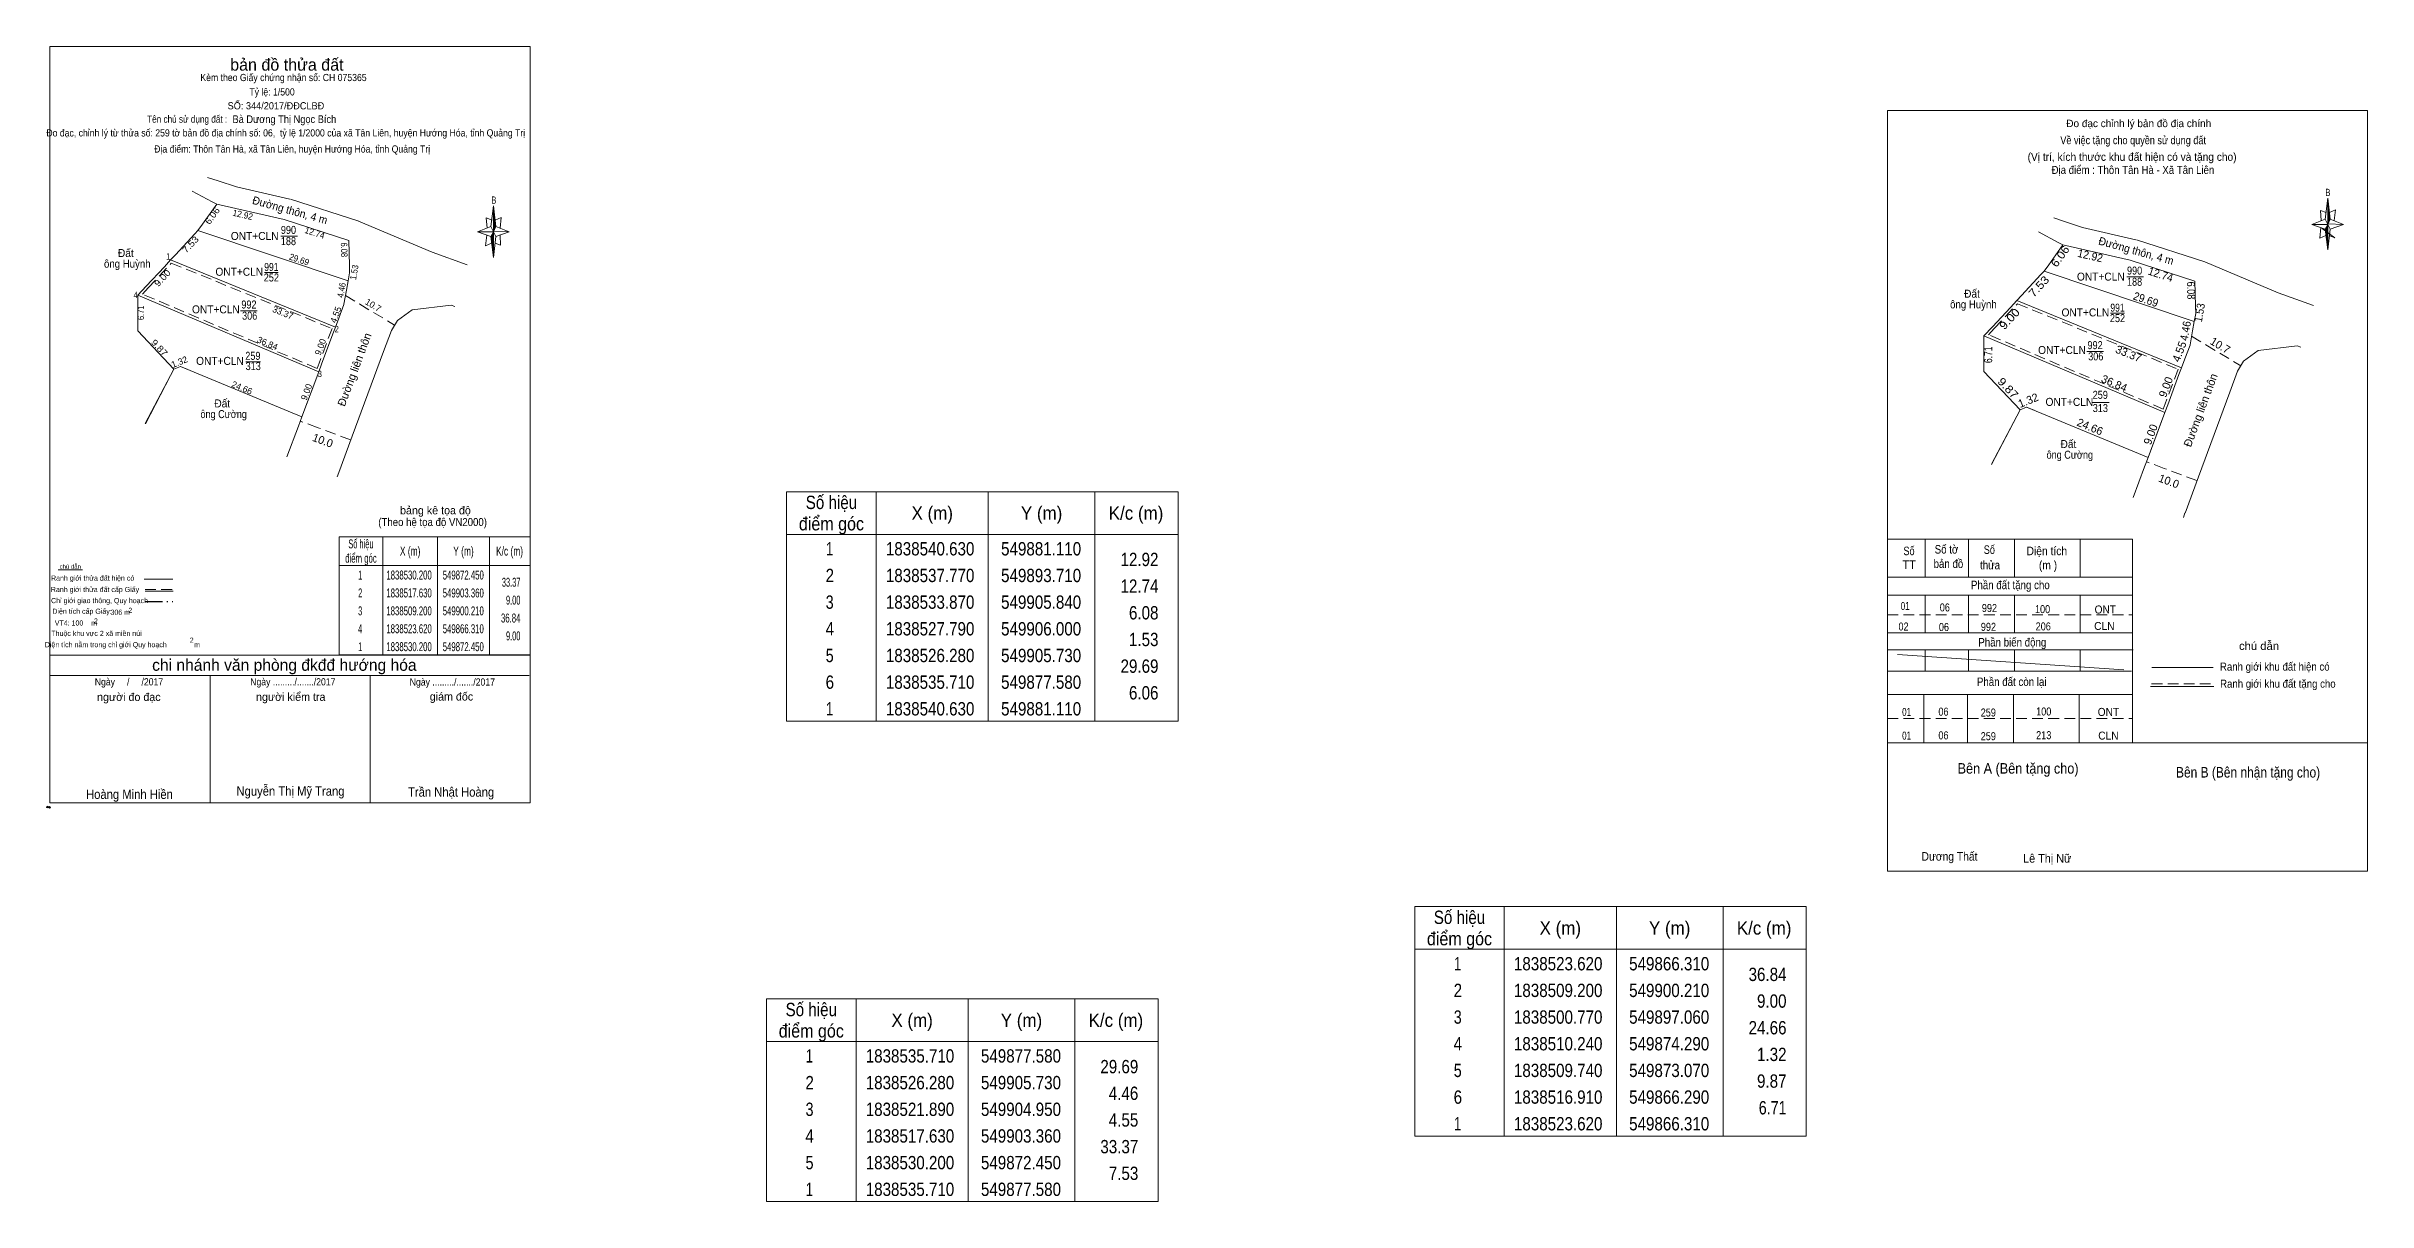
# Model space of a CAD drawing. Header units: metres. Extents: x 549350 to 550284, y 1838354 to 1838570.
# Drawn here: x 549849.2 to 550284.3, y 1838353.7 to 1838570.2 of the extents above; entities that cross this region are included whole.
import ezdxf
from ezdxf.enums import TextEntityAlignment as Align

# ---------------------------------------------------------------- set-up
doc = ezdxf.new("R2010")
doc.units = ezdxf.units.M
doc.header["$LTSCALE"] = 0.67
doc.header["$PDMODE"] = 32
doc.header["$PDSIZE"] = 0.335
doc.linetypes.add('DASH_DOUBLE_DOT', pattern=[9.2, 5, -1.2, 0.3, -1.2, 0.3, -1.2])
doc.linetypes.add('MEDIUM_DASHED', pattern=[4.5, 3, -1.5])
for name, color, linetype, lineweight in [('12', 7, 'Continuous', 13), ('15', 7, 'Continuous', 13), ('17', 7, 'Continuous', 13), ('28', 7, 'Continuous', 13), ('63', 7, 'Continuous', 13)]:
    doc.layers.add(name, color=color, linetype=linetype, lineweight=lineweight)
doc.layers.add('20', color=7, linetype='Continuous')

msp = doc.modelspace()

# ---------------------------------------------------------------- hatches: boundary and pattern name
at = {"layer": '17'}
for points in [[(550276.8, 1838541.77), (550277.24, 1838537.87), (550276.8, 1838536.87)], [(550276.8, 1838536.87), (550276.8, 1838532.07), (550276.3, 1838535.97)]]:
    msp.add_hatch(color=256, dxfattribs=at).paths.add_polyline_path(points)
at = {"layer": '28'}
for points in [[(549933, 1838540.37), (549933.4, 1838536.47), (549933, 1838535.47)], [(549933, 1838535.47), (549933, 1838530.67), (549932.5, 1838534.57)]]:
    msp.add_hatch(color=256, dxfattribs=at).paths.add_polyline_path(points)

# ---------------------------------------------------------------- linework, layer by layer
at = {"layer": '12'}
msp.add_line((550194.28, 1838415.65), (550284.28, 1838415.65), dxfattribs=at)
at = {"layer": '15'}
for p, q in [((549879.38, 1838545.69), (549881.39, 1838545.02)), ((549884.79, 1838543.9), (549881.39, 1838545.02)), ((549884.79, 1838543.9), (549894.8, 1838541.62)), ((549894.93, 1838541.58), (549907.72, 1838537.47)), ((549881.11, 1838540.63), (549893.71, 1838537.77)), ((549893.71, 1838537.77), (549905.84, 1838533.87)), ((549907.7, 1838537.48), (549921.46, 1838531.69)), ((550225.44, 1838538.07), (550227.45, 1838537.4)), ((550230.85, 1838536.28), (550227.45, 1838537.4)), ((550276.34, 1838537.87), (550273.84, 1838536.87)), ((550276.34, 1838535.97), (550273.84, 1838536.87)), ((550275.44, 1838539.47), (550275.6, 1838537.57)), ((549877.58, 1838535.71), (549876.99, 1838535.08)), ((549877.58, 1838535.71), (549905.73, 1838526.28)), ((549893.1, 1838534.65), (549896.24, 1838534.65)), ((550227.17, 1838533.01), (550239.77, 1838530.15)), ((550230.85, 1838536.28), (550240.86, 1838534)), ((550240.99, 1838533.96), (550253.78, 1838529.85)), ((549867.88, 1838525.3), (549871.28, 1838528.94)), ((549871.28, 1838528.94), (549872.45, 1838530.2)), ((549903.36, 1838517.63), (549872.45, 1838530.2)), ((549921.46, 1838531.69), (549928.06, 1838529.29)), ((550223.64, 1838528.09), (550223.05, 1838527.46)), ((550223.64, 1838528.09), (550251.79, 1838518.66)), ((550239.77, 1838530.15), (550251.9, 1838526.25)), ((550253.76, 1838529.86), (550267.52, 1838524.07)), ((549866.31, 1838523.62), (549866.3, 1838518.7)), ((549866.31, 1838523.62), (549867.88, 1838525.3)), ((549900.21, 1838509.2), (549866.31, 1838523.62)), ((549890.03, 1838527.83), (549892.64, 1838527.83)), ((549905.43, 1838524.56), (549904.95, 1838521.89)), ((549905.73, 1838526.28), (549905.43, 1838524.56)), ((549906, 1838527.79), (549905.73, 1838526.28)), ((550239.16, 1838527.03), (550242.3, 1838527.03)), ((550267.52, 1838524.07), (550274.12, 1838521.67)), ((549885.57, 1838520.67), (549888.7, 1838520.67)), ((549903.36, 1838517.63), (549903.97, 1838519.26)), ((549903.97, 1838519.26), (549904.95, 1838521.88)), ((550213.94, 1838517.68), (550217.34, 1838521.32)), ((550217.34, 1838521.32), (550218.51, 1838522.58)), ((550249.42, 1838510.01), (550218.51, 1838522.58)), ((550236.09, 1838520.21), (550238.7, 1838520.21)), ((550252.06, 1838520.17), (550251.79, 1838518.66)), ((549866.3, 1838518.7), (549866.29, 1838516.91)), ((549866.29, 1838516.91), (549873.07, 1838509.74)), ((549903.36, 1838517.63), (549902.87, 1838516.33)), ((549913.83, 1838516.98), (549914.97, 1838518.88)), ((549913.83, 1838516.98), (549914.97, 1838518.88)), ((550212.37, 1838516), (550212.36, 1838511.08)), ((550212.37, 1838516), (550213.94, 1838517.68)), ((550246.27, 1838501.58), (550212.37, 1838516)), ((550251.49, 1838516.94), (550251.01, 1838514.27)), ((550251.79, 1838518.66), (550251.49, 1838516.94)), ((549886.55, 1838511.1), (549889.32, 1838511.1)), ((550212.36, 1838511.08), (550212.35, 1838509.29)), ((550231.63, 1838513.05), (550234.76, 1838513.05)), ((550249.42, 1838510.01), (550250.03, 1838511.64)), ((550250.03, 1838511.64), (550251.01, 1838514.26)), ((550259.89, 1838509.36), (550261.03, 1838511.26)), ((550259.89, 1838509.36), (550261.03, 1838511.26)), ((549872.45, 1838508.56), (549867.71, 1838499.55)), ((549872.46, 1838508.56), (549867.73, 1838499.51)), ((549872.46, 1838508.56), (549867.73, 1838499.51)), ((549873.07, 1838509.74), (549872.45, 1838508.56)), ((549873.07, 1838509.74), (549872.46, 1838508.56)), ((549873.07, 1838509.74), (549872.46, 1838508.56)), ((549899.65, 1838507.7), (549897.06, 1838500.77)), ((549900.21, 1838509.2), (549899.65, 1838507.7)), ((550212.35, 1838509.29), (550219.13, 1838502.12)), ((550249.42, 1838510.01), (550248.93, 1838508.71)), ((550219.13, 1838502.12), (550218.51, 1838500.94)), ((550219.13, 1838502.12), (550218.52, 1838500.94)), ((550219.13, 1838502.12), (550218.52, 1838500.94)), ((550232.61, 1838503.48), (550235.87, 1838503.48)), ((550218.51, 1838500.94), (550213.77, 1838491.93)), ((550218.52, 1838500.94), (550213.79, 1838491.89)), ((550218.52, 1838500.94), (550213.79, 1838491.89)), ((550245.71, 1838500.08), (550243.12, 1838493.15)), ((550246.27, 1838501.58), (550245.71, 1838500.08)), ((549903.69, 1838489.57), (549903.99, 1838490.39)), ((550249.75, 1838481.95), (550250.05, 1838482.77)), ((550196.17, 1838456.23), (550238.59, 1838453.34))]:
    msp.add_line(p, q, dxfattribs=at)
at = {"layer": '15', "linetype": 'MEDIUM_DASHED'}
for p, q in [((549905.24, 1838523.51), (549907.91, 1838521.91)), ((549907.91, 1838521.91), (549914.44, 1838517.99)), ((550251.3, 1838515.89), (550253.97, 1838514.29)), ((550253.97, 1838514.29), (550260.5, 1838510.37))]:
    msp.add_line(p, q, dxfattribs=at)
at = {"layer": '15'}
for points in [[(549876.51, 1838543.09), (549880.25, 1838541.09), (549881.11, 1838540.63)], [(549876.51, 1838543.09), (549880.25, 1838541.09), (549881.11, 1838540.63)], [(549881.11, 1838540.63), (549878.45, 1838536.93), (549877.58, 1838535.71)], [(549876.99, 1838535.08), (549873.37, 1838531.19), (549872.45, 1838530.2)], [(549905.84, 1838533.87), (549905.96, 1838529.18), (549906, 1838527.79)], [(550222.57, 1838535.47), (550226.31, 1838533.47), (550227.17, 1838533.01)], [(550222.57, 1838535.47), (550226.31, 1838533.47), (550227.17, 1838533.01)], [(550227.17, 1838533.01), (550224.51, 1838529.31), (550223.64, 1838528.09)], [(550275.54, 1838536.27), (550275.34, 1838534.27), (550276.44, 1838534.77)], [(550223.05, 1838527.46), (550219.43, 1838523.57), (550218.51, 1838522.58)], [(550251.9, 1838526.25), (550252.02, 1838521.56), (550252.06, 1838520.17)], [(549925.74, 1838521.48), (549925.05, 1838521.75), (549917.71, 1838520.84), (549914.97, 1838518.88)], [(549925.74, 1838521.48), (549925.05, 1838521.75), (549917.71, 1838520.84), (549914.97, 1838518.88)], [(549925.74, 1838521.48), (549925.05, 1838521.75), (549917.71, 1838520.84), (549914.97, 1838518.88)], [(549902.87, 1838516.33), (549900.76, 1838510.67), (549900.21, 1838509.2)], [(549904, 1838490.38), (549906.51, 1838497.18), (549912.38, 1838513.06), (549913.83, 1838516.98)], [(549904, 1838490.38), (549906.51, 1838497.18), (549912.38, 1838513.06), (549913.83, 1838516.98)], [(550271.8, 1838513.86), (550271.11, 1838514.13), (550263.77, 1838513.22), (550261.03, 1838511.26)], [(550271.8, 1838513.86), (550271.11, 1838514.13), (550263.77, 1838513.22), (550261.03, 1838511.26)], [(550271.8, 1838513.86), (550271.11, 1838514.13), (550263.77, 1838513.22), (550261.03, 1838511.26)], [(549873.07, 1838509.74), (549872.46, 1838508.56), (549867.73, 1838499.51)], [(549873.07, 1838509.74), (549872.46, 1838508.56), (549867.73, 1838499.51)], [(549873.07, 1838509.74), (549872.46, 1838508.56), (549867.73, 1838499.51)], [(549873.07, 1838509.74), (549872.46, 1838508.56), (549867.73, 1838499.51)], [(549897.06, 1838500.77), (549874.29, 1838510.24), (549873.07, 1838509.74)], [(549897.06, 1838500.77), (549874.29, 1838510.24), (549873.07, 1838509.74)], [(549874.34, 1838510.22), (549874.29, 1838510.24), (549873.07, 1838509.74)], [(549875.7, 1838509.65), (549874.29, 1838510.24), (549873.07, 1838509.74)], [(550248.93, 1838508.71), (550246.82, 1838503.05), (550246.27, 1838501.58)], [(550250.06, 1838482.76), (550252.57, 1838489.56), (550258.44, 1838505.44), (550259.89, 1838509.36)], [(550250.06, 1838482.76), (550252.57, 1838489.56), (550258.44, 1838505.44), (550259.89, 1838509.36)], [(550219.13, 1838502.12), (550218.52, 1838500.94), (550213.79, 1838491.89)], [(550219.13, 1838502.12), (550218.52, 1838500.94), (550213.79, 1838491.89)], [(550219.13, 1838502.12), (550218.52, 1838500.94), (550213.79, 1838491.89)], [(550219.13, 1838502.12), (550218.52, 1838500.94), (550213.79, 1838491.89)], [(550243.12, 1838493.15), (550220.35, 1838502.62), (550219.13, 1838502.12)], [(550243.12, 1838493.15), (550220.35, 1838502.62), (550219.13, 1838502.12)], [(550220.4, 1838502.6), (550220.35, 1838502.62), (550219.13, 1838502.12)], [(550221.76, 1838502.03), (550220.35, 1838502.62), (550219.13, 1838502.12)], [(549894.26, 1838493.28), (549896.42, 1838499.07), (549897.06, 1838500.77)], [(550240.32, 1838485.66), (550242.48, 1838491.45), (550243.12, 1838493.15)]]:
    msp.add_lwpolyline(points, dxfattribs=at)
at = {"layer": '15', "linetype": 'MEDIUM_DASHED'}
for points in [[(549868.25, 1838524.96), (549872.58, 1838529.61), (549902.72, 1838517.35), (549900.29, 1838510.84)], [(549900.29, 1838510.85), (549899.92, 1838509.86), (549867.16, 1838523.8), (549868.25, 1838524.96)], [(550214.31, 1838517.34), (550218.64, 1838521.99), (550248.78, 1838509.73), (550246.35, 1838503.22)], [(550246.35, 1838503.23), (550245.98, 1838502.24), (550213.22, 1838516.18), (550214.31, 1838517.34)], [(549906.19, 1838496.47), (549900.09, 1838498.75), (549896.77, 1838499.99)], [(550252.25, 1838488.85), (550246.15, 1838491.13), (550242.83, 1838492.37)]]:
    msp.add_lwpolyline(points, dxfattribs=at)
at = {"layer": '15'}
for points in [[(549866.31, 1838523.62), (549900.21, 1838509.2), (549897.06, 1838500.77), (549874.29, 1838510.24), (549873.07, 1838509.74), (549866.29, 1838516.91)], [(550212.37, 1838516), (550246.27, 1838501.58), (550243.12, 1838493.15), (550220.35, 1838502.62), (550219.13, 1838502.12), (550212.35, 1838509.29)]]:
    msp.add_lwpolyline(points, close=True, dxfattribs=at)
at = {"layer": '17'}
for p, q in [((550194.28, 1838415.65), (550194.28, 1838558.2)), ((550276.34, 1838537.87), (550276.8, 1838541.77)), ((550276.5, 1838539.07), (550275.44, 1838539.47)), ((550276.8, 1838536.87), (550276.34, 1838537.87)), ((550277.24, 1838537.87), (550279.74, 1838536.87)), ((550275.76, 1838536.09), (550278.14, 1838534.37)), ((550277.24, 1838535.97), (550276.8, 1838532.07)), ((550278.14, 1838534.37), (550277.1, 1838534.77)), ((550240.22, 1838477.86), (550194.36, 1838477.89)), ((550201.32, 1838477.86), (550201.32, 1838470.72)), ((550209.46, 1838477.86), (550209.46, 1838470.72)), ((550218.12, 1838477.86), (550218.12, 1838470.72)), ((550230.42, 1838477.86), (550230.42, 1838470.72)), ((550240.22, 1838477.86), (550240.22, 1838439.7)), ((550194.28, 1838470.72), (550240.22, 1838470.72)), ((550194.28, 1838467.38), (550240.22, 1838467.38)), ((550201.32, 1838467.38), (550201.32, 1838460.3)), ((550209.46, 1838467.38), (550209.46, 1838460.3)), ((550218.12, 1838467.38), (550218.12, 1838460.3)), ((550230.42, 1838467.38), (550230.42, 1838460.3)), ((550194.36, 1838460.3), (550240.16, 1838460.3)), ((550194.28, 1838457.12), (550240.32, 1838457.12)), ((550201.32, 1838457.12), (550201.32, 1838453.13)), ((550209.46, 1838457.12), (550209.46, 1838453.13)), ((550218.12, 1838457.12), (550218.12, 1838453.13)), ((550230.42, 1838457.12), (550230.42, 1838453.13)), ((550194.28, 1838453.13), (550240, 1838453.13)), ((550243.56, 1838450.26), (550255.46, 1838450.26)), ((550243.82, 1838453.8), (550255.32, 1838453.8)), ((550194.28, 1838448.75), (550240.22, 1838448.75)), ((550201.12, 1838448.75), (550201.12, 1838439.7)), ((550209.26, 1838448.75), (550209.26, 1838439.7)), ((550217.92, 1838448.75), (550217.92, 1838439.7)), ((550230.22, 1838448.75), (550230.22, 1838439.7)), ((550194.28, 1838439.7), (550284.28, 1838439.7))]:
    msp.add_line(p, q, dxfattribs=at)
at = {"layer": '17', "linetype": 'MEDIUM_DASHED'}
for p, q in [((550194.28, 1838463.66), (550240.28, 1838463.66)), ((550243.8, 1838450.76), (550255.6, 1838450.76)), ((550194.28, 1838444.27), (550240.22, 1838444.27))]:
    msp.add_line(p, q, dxfattribs=at)
at = {"layer": '17'}
for points in [[(550194.28, 1838558.2), (550284.28, 1838558.2), (550284.28, 1838415.65)], [(550276.8, 1838536.87), (550277.24, 1838535.97), (550279.74, 1838536.87)], [(550277.14, 1838539.07), (550278.24, 1838539.57), (550278.04, 1838537.57)]]:
    msp.add_lwpolyline(points, dxfattribs=at)
for points in [[(550276.8, 1838541.77), (550277.24, 1838537.87), (550276.8, 1838536.87)], [(550276.8, 1838536.87), (550273.84, 1838536.87), (550276.34, 1838537.87), (550277.24, 1838535.97), (550279.74, 1838536.87), (550276.8, 1838536.97)], [(550276.8, 1838536.87), (550276.8, 1838532.07), (550276.3, 1838535.97)]]:
    msp.add_lwpolyline(points, close=True, dxfattribs=at)
at = {"layer": '28'}
for p, q in [((549932.5, 1838536.47), (549933, 1838540.37)), ((549932.5, 1838534.57), (549930, 1838535.47)), ((549933.4, 1838534.57), (549933, 1838530.67)), ((549934.3, 1838532.97), (549933.3, 1838533.37)), ((549933.4, 1838536.47), (549935.9, 1838535.47)), ((549934.2, 1838534.87), (549934.3, 1838532.97)), ((549851.36, 1838472.13), (549855.96, 1838472.13)), ((549867.5, 1838470.37), (549872.88, 1838470.37)), ((549867.7, 1838468.13), (549872.96, 1838468.13)), ((549849.84, 1838456.13), (549939.84, 1838456.13)), ((549849.84, 1838452.33), (549939.64, 1838452.33)), ((549849.84, 1838452.33), (549939.64, 1838452.33)), ((549849.84, 1838452.33), (549939.64, 1838452.33)), ((549879.84, 1838428.43), (549879.84, 1838452.33)), ((549909.84, 1838428.43), (549909.84, 1838452.33))]:
    msp.add_line(p, q, dxfattribs=at)
at = {"layer": '28', "linetype": 'MEDIUM_DASHED'}
msp.add_line((549867.7, 1838468.45), (549873.14, 1838468.45), dxfattribs=at)
at = {"layer": '28', "linetype": 'DASH_DOUBLE_DOT', "lineweight": 25}
msp.add_line((549867.6, 1838466.15), (549872.84, 1838466.15), dxfattribs=at)
at = {"layer": '28'}
for points in [[(549849.84, 1838570.23), (549939.84, 1838570.23), (549939.84, 1838428.43), (549849.84, 1838428.43)], [(549933, 1838540.37), (549933.4, 1838536.47), (549933, 1838535.47)], [(549933, 1838535.47), (549930, 1838535.47), (549932.5, 1838536.47), (549933.4, 1838534.57), (549935.9, 1838535.47), (549933, 1838535.57)], [(549933, 1838535.47), (549933, 1838530.67), (549932.5, 1838534.57)]]:
    msp.add_lwpolyline(points, close=True, dxfattribs=at)
for points in [[(549932.7, 1838537.67), (549931.6, 1838538.07), (549931.8, 1838536.17)], [(549933.3, 1838537.67), (549934.4, 1838538.17), (549934.2, 1838536.17)], [(549933, 1838535.47), (549932.5, 1838536.47), (549930, 1838535.47)], [(549931.7, 1838534.87), (549931.5, 1838532.87), (549932.6, 1838533.37)], [(549933, 1838535.47), (549933.4, 1838534.57), (549935.9, 1838535.47)], [(549939.84, 1838428.43), (549849.84, 1838428.43), (549849.84, 1838452.33)]]:
    msp.add_lwpolyline(points, dxfattribs=at)
for p in [(549849.38, 1838427.65), (549849.78, 1838427.59)]:
    msp.add_point(p, dxfattribs=at)
at = {"layer": '63'}
for p, q in [((550004.73, 1838486.76), (550004.73, 1838443.76)), ((550025.73, 1838486.76), (550025.73, 1838443.76)), ((550045.73, 1838486.76), (550045.73, 1838443.76)), ((549912.23, 1838478.31), (549912.23, 1838456.16)), ((549922.48, 1838478.31), (549922.48, 1838456.16)), ((549932.23, 1838478.31), (549932.23, 1838456.16)), ((549987.93, 1838478.76), (550061.33, 1838478.76)), ((549904.04, 1838472.94), (549939.84, 1838472.94)), ((550122.46, 1838408.98), (550122.46, 1838365.98)), ((550143.46, 1838408.98), (550143.46, 1838365.98)), ((550163.46, 1838408.98), (550163.46, 1838365.98)), ((550105.66, 1838400.98), (550179.06, 1838400.98)), ((550000.95, 1838391.69), (550000.95, 1838353.69)), ((550021.95, 1838391.69), (550021.95, 1838353.69)), ((550041.95, 1838391.69), (550041.95, 1838353.69)), ((549984.15, 1838383.69), (550057.55, 1838383.69))]:
    msp.add_line(p, q, dxfattribs=at)
for points in [[(549987.93, 1838486.76), (550061.33, 1838486.76), (550061.33, 1838443.76), (549987.93, 1838443.76)], [(549904.04, 1838478.31), (549939.84, 1838478.31), (549939.84, 1838456.16), (549904.04, 1838456.16)], [(550105.66, 1838408.98), (550179.06, 1838408.98), (550179.06, 1838365.98), (550105.66, 1838365.98)], [(549984.15, 1838391.69), (550057.55, 1838391.69), (550057.55, 1838353.69), (549984.15, 1838353.69)]]:
    msp.add_lwpolyline(points, close=True, dxfattribs=at)

# ---------------------------------------------------------------- texts
at = {"layer": '15'}
for s, height, rotation, width, p in [('Đường thôn, 4 m', 1.5, 344.493, 0.95, (549894.6395, 1838538.8117)), ('6.06', 1.2, 54.341, 1.1, (549880.7633, 1838538.1102)), ('12.92', 1.2, 347.211, 0.95, (549885.8522, 1838538.0941)), ('7.53', 1.2, 47.045, 1.15, (549876.6166, 1838532.6711)), ('12.74', 1.2, 342.177, 0.95, (549899.2964, 1838534.7164)), ('6.08', 1.2, 271.507, 0.85, (549904.3954, 1838532.0958)), ('6.06', 1.5, 54.341, 1.1, (550227.2535, 1838530.4428)), ('Đường thôn, 4 m', 1.5, 344.493, 0.95, (550240.6995, 1838531.1917)), ('9.00', 1.2, 46.981, 1.15, (549871.3623, 1838526.3957)), ('29.69', 1.2, 341.48, 0.95, (549896.3694, 1838529.7138)), ('1.53', 1.2, 79.862, 0.9, (549907.4511, 1838527.7844)), ('12.92', 1.5, 347.211, 0.95, (550232.129, 1838530.2804)), ('12.74', 1.5, 342.177, 0.95, (550245.2705, 1838526.7704)), ('4.46', 1.2, 79.925, 0.9, (549905.0641, 1838524.44)), ('7.53', 1.5, 47.045, 1.15, (550223.2104, 1838524.7289)), ('29.69', 1.5, 341.48, 0.95, (550242.4718, 1838522.0823)), ('6.08', 1.5, 271.507, 0.85, (550250.4542, 1838524.4697)), ('6.71', 1.2, 89.829, 0.8, (549867.4838, 1838520.2982)), ('9.00', 1.5, 46.981, 1.15, (550217.7114, 1838518.6283)), ('1.53', 1.5, 79.862, 0.9, (550253.5143, 1838520.198)), ('9.87', 1.2, 313.399, 1.15, (549869.9228, 1838513.3322)), ('4.46', 1.5, 79.925, 0.95, (550250.8787, 1838516.7838)), ('6.71', 1.5, 89.829, 0.8, (550213.9148, 1838512.4278)), ('9.87', 1.5, 313.399, 1.15, (550216.3309, 1838505.6653))]:
    msp.add_text(s, height=height, rotation=rotation, dxfattribs=dict(at, width=width)).set_placement(p, align=Align.CENTER)
for s, height, width, p in [('Đất ', 1.5, 0.95, (549864.33, 1838530.75)), ('ONT+CLN', 1.5, 0.95, (549888.215, 1838533.95)), ('990', 1.5, 0.85, (549894.545, 1838535.08)), ('188', 1.5, 0.85, (549894.54, 1838532.98)), ('ông Huỳnh', 1.5, 0.9, (549864.33, 1838528.75)), ('1', 1.2, 0.7, (549872.005, 1838530.26)), ('ONT+CLN', 1.5, 0.95, (549885.325, 1838527.24)), ('991', 1.5, 0.8, (549891.34, 1838528.13)), ('990', 1.5, 0.85, (550240.605, 1838527.46)), ('4', 1.2, 0.8, (549865.9, 1838523.04)), ('252', 1.5, 0.85, (549891.34, 1838526.17)), ('252', 1.5, 0.85, (549891.34, 1838526.17)), ('Đất ', 1.5, 0.95, (550210.39, 1838523.13)), ('ONT+CLN', 1.5, 0.95, (550234.275, 1838526.33)), ('188', 1.5, 0.85, (550240.6, 1838525.36)), ('ONT+CLN', 1.5, 0.95, (549880.935, 1838520.19)), ('992', 1.5, 0.85, (549887.14, 1838521.1)), ('306', 1.5, 0.85, (549887.27, 1838519)), ('ông Huỳnh', 1.5, 0.9, (550210.39, 1838521.13)), ('ONT+CLN', 1.5, 0.95, (550231.385, 1838519.62)), ('252', 1.5, 0.85, (550237.4, 1838518.55)), ('252', 1.5, 0.85, (550237.4, 1838518.55)), ('991', 1.5, 0.8, (550237.4, 1838520.51)), ('2', 1.2, 0.8, (549903.605, 1838516.64)), ('992', 1.5, 0.85, (550233.2, 1838513.48)), ('ONT+CLN', 1.5, 0.95, (549881.705, 1838510.53)), ('259', 1.5, 0.85, (549887.875, 1838511.48)), ('313', 1.5, 0.85, (549887.935, 1838509.56)), ('ONT+CLN', 1.5, 0.95, (550226.995, 1838512.57)), ('306', 1.5, 0.85, (550233.33, 1838511.38)), ('3', 1.2, 0.75, (549900.43, 1838508.25)), ('ông Cường', 1.5, 0.85, (549882.4, 1838500.56)), ('Đất ', 1.5, 0.95, (549882.4, 1838502.56)), ('ONT+CLN', 1.5, 0.95, (550228.385, 1838502.85)), ('313', 1.5, 0.85, (550234.185, 1838501.69)), ('259', 1.5, 0.85, (550234.175, 1838504.17)), ('ông Cường', 1.5, 0.85, (550228.46, 1838492.94)), ('Đất ', 1.5, 0.95, (550228.46, 1838494.94))]:
    msp.add_text(s, height=height, dxfattribs=dict(at, width=width)).set_placement(p, align=Align.CENTER)
for s, height, rotation, p in [('33.37', 1.2, 337.87, (549893.274, 1838519.7683)), ('4.55', 1.2, 69.532, (549903.9913, 1838519.7202)), ('10.7', 1.2, 329.036, (549910.1263, 1838521.2022)), ('36.84', 1.2, 336.957, (549890.3801, 1838514.0273)), ('9.00', 1.2, 69.511, (549901.0912, 1838513.685)), ('Đường liên thôn', 1.5, 69.511, (549907.617, 1838509.3975)), ('4.55', 1.5, 69.532, (550249.6985, 1838512.7677)), ('10.7', 1.5, 329.036, (550256.2741, 1838513.5315)), ('1.32', 1.2, 22.286, (549874.3325, 1838510.5335)), ('33.37', 1.5, 337.87, (550239.1925, 1838511.9418)), ('24.66', 1.2, 337.418, (549885.6096, 1838505.6849)), ('9.00', 1.2, 69.511, (549898.4812, 1838505.245)), ('36.84', 1.5, 336.957, (550236.5015, 1838506.381)), ('9.00', 1.5, 69.511, (550247.1703, 1838506.1175)), ('Đường liên thôn', 1.5, 69.511, (550253.6789, 1838501.7825)), ('1.32', 1.5, 22.286, (550220.9556, 1838503.1864)), ('10.0', 1.5, 339.511, (549900.7125, 1838495.6515)), ('24.66', 1.5, 337.418, (550231.967, 1838498.2347)), ('9.00', 1.5, 69.511, (550244.3103, 1838497.2375)), ('10.0', 1.5, 339.511, (550246.7775, 1838488.0296))]:
    msp.add_text(s, height=height, rotation=rotation, dxfattribs=at).set_placement(p, align=Align.CENTER)
at = {"layer": '17'}
msp.add_text('Đo đạc chỉnh lý bản đồ địa chính', height=1.4, dxfattribs=at).set_placement((550241.39, 1838555.1), align=Align.CENTER)
at = {"layer": '17', "width": 0.95}
msp.add_text('(Vị trí, kích thước khu đất hiện có và tặng cho)', height=1.5, dxfattribs=at).set_placement((550220.55, 1838548.78))
at = {"layer": '17'}
for s, height, width, p in [('Về việc tặng cho quyền sử dụng đất', 1.5, 0.85, (550240.335, 1838551.9)), ('B', 1.378, 0.75, (550276.85, 1838542.17)), ('Số', 1.6, 0.8, (550198.32, 1838474.86)), ('Số tờ', 1.6, 0.85, (550205.35, 1838475.16)), ('TT', 1.6, 0.95, (550198.35, 1838472.3)), ('bản đồ', 1.6, 0.85, (550205.71, 1838472.46)), ('thửa', 1.6, 0.85, (550213.515, 1838472.2)), ('(m )', 1.6, 0.9, (550224.375, 1838472.2)), ('Phần đất tặng cho', 1.6, 0.85, (550217.315, 1838468.48)), ('01', 1.5, 0.75, (550197.605, 1838464.58)), ('06', 1.5, 0.85, (550205.035, 1838464.32)), ('992', 1.5, 0.85, (550213.4, 1838464.2)), ('100', 1.5, 0.85, (550223.355, 1838464)), ('ONT', 1.5, 0.95, (550235.12, 1838463.93)), ('02', 1.5, 0.85, (550197.295, 1838460.74)), ('06', 1.5, 0.85, (550204.865, 1838460.64)), ('Phần biến động', 1.6, 0.85, (550217.685, 1838457.74)), ('992', 1.5, 0.85, (550213.21, 1838460.68)), ('206', 1.5, 0.85, (550223.48, 1838460.76)), ('CLN', 1.5, 0.95, (550234.94, 1838460.84)), ('chú dẫn', 1.5, 1.05, (550263.93, 1838457.1)), ('Ranh giới khu đất hiện có ', 1.5, 0.9, (550267.135, 1838453.22)), ('Phần đất còn lại', 1.6, 0.85, (550217.57, 1838450.33)), ('Ranh giới khu đất tặng cho', 1.5, 0.9, (550267.465, 1838450.02)), ('01', 1.5, 0.75, (550197.865, 1838444.72)), ('06', 1.5, 0.85, (550204.775, 1838444.78)), ('259', 1.5, 0.85, (550213.185, 1838444.62)), ('100', 1.5, 0.85, (550223.575, 1838444.81)), ('ONT', 1.5, 0.95, (550235.7, 1838444.73)), ('01', 1.5, 0.75, (550197.865, 1838440.28)), ('06', 1.5, 0.85, (550204.775, 1838440.34)), ('259', 1.5, 0.85, (550213.185, 1838440.18)), ('213', 1.5, 0.85, (550223.575, 1838440.37)), ('CLN', 1.5, 0.95, (550235.7, 1838440.29)), ('Bên A (Bên tặng cho)', 1.97, 0.9, (550218.765, 1838433.91)), ('Bên B (Bên nhận tặng cho)', 1.97, 0.85, (550261.88, 1838433.18)), ('Dương Thất', 1.6, 0.9, (550205.91, 1838417.6)), ('Lê Thị Nữ', 1.6, 0.95, (550224.225, 1838417.23))]:
    msp.add_text(s, height=height, dxfattribs=dict(at, width=width)).set_placement(p, align=Align.CENTER)
at = {"layer": '20', "width": 0.9}
msp.add_text('Địa điểm : Thôn Tân Hà - Xã Tân Liên', height=1.5, dxfattribs=at).set_placement((550240.295, 1838546.33), align=Align.CENTER)
at = {"layer": '28'}
for s, height, p in [('bản đồ thửa đất', 2.25, (549894.245, 1838565.69)), ('bảng kê tọa độ', 1.5, (549922.1, 1838482.52)), ('chi nhánh văn phòng đkđđ hướng hóa', 2.187, (549893.775, 1838453.19)), ('người đo đạc', 1.5, (549864.625, 1838447.53)), ('người kiểm tra', 1.5, (549894.975, 1838447.55)), (' giám đốc', 1.5, (549924.82, 1838447.61))]:
    msp.add_text(s, height=height, dxfattribs=at).set_placement(p, align=Align.CENTER)
for s, height, width, p in [('Kèm theo Giấy chứng nhận số: CH 075365', 1.35, 0.9, (549893.615, 1838563.73)), ('SỐ: 344/2017/ĐĐCLBĐ', 1.35, 0.95, (549892.2, 1838558.43)), ('Tỷ lệ: 1/500', 1.35, 0.9, (549891.47, 1838561.03)), ('Đo đạc, chỉnh lý từ thửa số: 259 tờ bản đồ địa chính số: 06,  tỷ lệ 1/2000 của xã Tân Liên, huyện Hướng Hóa, tỉnh Quảng Trị', 1.35, 0.9, (549894.04, 1838553.35)), ('Tên chủ sử dụng đất :', 1.35, 0.85, (549875.555, 1838555.93)), ('Địa điểm: Thôn Tân Hà, xã Tân Liên, huyện Hướng Hóa, tỉnh Quảng Trị', 1.35, 0.9, (549895.24, 1838550.33)), ('B', 1.378, 0.75, (549933.05, 1838540.73)), ('(Theo hệ tọa độ VN2000)', 1.5, 0.9, (549921.57, 1838480.32)), ('chú dẫn', 0.8, 1.05, (549853.65, 1838472.33)), ('Ranh giới thửa đất cấp Giấy', 0.96, 0.9, (549858.28, 1838467.95)), ('Ranh giới thửa đất hiện có ', 0.96, 0.9, (549858.025, 1838470.09)), ('Diện tích cấp Giấy: ', 0.96, 0.9, (549856.035, 1838463.87)), ('Chỉ giới giao thông, Quy hoạch', 0.96, 0.9, (549859.13, 1838465.87)), ('2', 0.96, 0.8, (549858.45, 1838462.05)), ('306 m ', 0.96, 0.85, (549863.19, 1838463.69)), ('2', 0.96, 0.8, (549864.91, 1838464.05)), ('Diện tích nằm trong chỉ giới Quy hoạch              m', 0.96, 0.9, (549863.415, 1838457.61)), ('Thuộc khu vực 2 xã miền núi', 0.96, 0.9, (549858.565, 1838459.72)), (' VT4: 100    m ', 0.96, 0.9, (549854.7, 1838461.67)), ('2', 0.96, 0.8, (549876.41, 1838458.45)), ('Ngày     /     /2017', 1.35, 0.9, (549864.65, 1838450.45)), ('Ngày ........./......./2017', 1.35, 0.9, (549895.365, 1838450.45)), ('Ngày ........./......./2017', 1.35, 0.9, (549925.265, 1838450.41)), ('Hoàng Minh Hiền', 1.75, 0.9, (549864.74, 1838429.17)), ('Nguyễn Thị Mỹ Trang', 1.75, 0.9, (549894.93, 1838429.77)), ('Trần Nhật Hoàng', 1.75, 0.9, (549925.035, 1838429.59))]:
    msp.add_text(s, height=height, dxfattribs=dict(at, width=width)).set_placement(p, align=Align.CENTER)
at = {"layer": '28', "width": 0.9}
msp.add_text('Bà Dương Thị Ngọc Bích', height=1.44, dxfattribs=at).set_placement((549884.06, 1838555.87))
at = {"layer": '63'}
for s, height, width, p in [('Số hiệu', 2.5, 0.85, (549996.33, 1838483.51)), ('điểm góc', 2.5, 0.9, (549996.33, 1838479.51)), ('X (m)', 2.5, 0.95, (550015.23, 1838481.51)), ('Y (m)', 2.5, 0.95, (550035.725, 1838481.51)), ('K/c (m)', 2.5, 0.95, (550053.43, 1838481.51)), ('Số hiệu', 1.678, 0.6, (549908.13, 1838476.14)), ('X (m)', 1.678, 0.7, (549917.36, 1838474.79)), ('Y (m)', 1.678, 0.7, (549927.355, 1838474.79)), ('K/c (m)', 1.678, 0.7, (549935.99, 1838474.79)), (' 1', 2.5, 0.75, (549995.625, 1838474.81)), ('1838540.630', 2.5, 0.85, (550014.83, 1838474.81)), ('549881.110', 2.5, 0.85, (550035.635, 1838474.81)), ('Số', 1.6, 0.8, (550213.38, 1838475.1)), ('Diện tích', 1.6, 0.9, (550224.16, 1838474.86)), ('điểm góc', 1.678, 0.65, (549908.135, 1838473.45)), (' 1', 1.678, 0.55, (549907.805, 1838470.3)), ('1838530.200', 1.678, 0.65, (549917.155, 1838470.3)), ('549872.450', 1.678, 0.65, (549927.315, 1838470.3)), (' 2', 2.5, 0.85, (549995.63, 1838469.81)), ('1838537.770', 2.5, 0.85, (550014.83, 1838469.81)), ('549893.710', 2.5, 0.85, (550035.635, 1838469.81)), (' 2', 1.678, 0.6, (549907.8, 1838466.94)), ('1838517.630', 1.678, 0.65, (549917.155, 1838466.94)), ('549903.360', 1.678, 0.65, (549927.315, 1838466.94)), (' 3', 2.5, 0.8, (549995.63, 1838464.81)), ('1838533.870', 2.5, 0.85, (550014.83, 1838464.81)), ('549905.840', 2.5, 0.85, (550035.635, 1838464.81)), (' 3', 1.678, 0.6, (549907.8, 1838463.58)), ('1838509.200', 1.678, 0.65, (549917.155, 1838463.58)), ('549900.210', 1.678, 0.65, (549927.315, 1838463.58)), (' 4', 1.678, 0.6, (549907.795, 1838460.23)), (' 1', 1.678, 0.55, (549907.805, 1838456.87)), ('1838523.620', 1.678, 0.65, (549917.155, 1838460.23)), ('1838530.200', 1.678, 0.65, (549917.155, 1838456.87)), ('549866.310', 1.678, 0.65, (549927.315, 1838460.23)), ('549872.450', 1.678, 0.65, (549927.315, 1838456.87)), (' 4', 2.5, 0.85, (549995.625, 1838459.81)), ('1838527.790', 2.5, 0.85, (550014.83, 1838459.81)), ('549906.000', 2.5, 0.85, (550035.635, 1838459.81)), (' 5', 2.5, 0.8, (549995.63, 1838454.81)), ('1838526.280', 2.5, 0.85, (550014.83, 1838454.81)), ('549905.730', 2.5, 0.85, (550035.635, 1838454.81)), (' 6', 2.5, 0.85, (549995.63, 1838449.81)), ('1838535.710', 2.5, 0.85, (550014.83, 1838449.81)), ('549877.580', 2.5, 0.85, (550035.635, 1838449.81)), (' 1', 2.5, 0.75, (549995.625, 1838444.81)), ('1838540.630', 2.5, 0.85, (550014.83, 1838444.81)), ('549881.110', 2.5, 0.85, (550035.635, 1838444.81)), ('Số hiệu', 2.5, 0.85, (550114.06, 1838405.73)), ('X (m)', 2.5, 0.95, (550132.96, 1838403.73)), ('Y (m)', 2.5, 0.95, (550153.455, 1838403.73)), ('K/c (m)', 2.5, 0.95, (550171.16, 1838403.73)), ('điểm góc', 2.5, 0.9, (550114.06, 1838401.73)), (' 1', 2.5, 0.75, (550113.355, 1838397.03)), ('1838523.620', 2.5, 0.85, (550132.56, 1838397.03)), ('549866.310', 2.5, 0.85, (550153.365, 1838397.03)), (' 2', 2.5, 0.85, (550113.36, 1838392.03)), ('1838509.200', 2.5, 0.85, (550132.56, 1838392.03)), ('549900.210', 2.5, 0.85, (550153.365, 1838392.03)), ('Số hiệu', 2.5, 0.85, (549992.55, 1838388.44)), ('X (m)', 2.5, 0.95, (550011.45, 1838386.44)), ('Y (m)', 2.5, 0.95, (550031.945, 1838386.44)), ('K/c (m)', 2.5, 0.95, (550049.65, 1838386.44)), (' 3', 2.5, 0.8, (550113.36, 1838387.03)), ('1838500.770', 2.5, 0.85, (550132.56, 1838387.03)), ('549897.060', 2.5, 0.85, (550153.365, 1838387.03)), ('điểm góc', 2.5, 0.9, (549992.55, 1838384.44)), (' 4', 2.5, 0.85, (550113.355, 1838382.03)), ('1838510.240', 2.5, 0.85, (550132.56, 1838382.03)), ('549874.290', 2.5, 0.85, (550153.365, 1838382.03)), (' 1', 2.5, 0.75, (549991.845, 1838379.74)), ('1838535.710', 2.5, 0.85, (550011.05, 1838379.74)), ('549877.580', 2.5, 0.85, (550031.855, 1838379.74)), (' 2', 2.5, 0.85, (549991.85, 1838374.74)), ('1838526.280', 2.5, 0.85, (550011.05, 1838374.74)), ('549905.730', 2.5, 0.85, (550031.855, 1838374.74)), (' 5', 2.5, 0.8, (550113.36, 1838377.03)), ('1838509.740', 2.5, 0.85, (550132.56, 1838377.03)), ('549873.070', 2.5, 0.85, (550153.365, 1838377.03)), (' 3', 2.5, 0.8, (549991.85, 1838369.74)), ('1838521.890', 2.5, 0.85, (550011.05, 1838369.74)), ('549904.950', 2.5, 0.85, (550031.855, 1838369.74)), (' 6', 2.5, 0.85, (550113.36, 1838372.03)), ('1838516.910', 2.5, 0.85, (550132.56, 1838372.03)), ('549866.290', 2.5, 0.85, (550153.365, 1838372.03)), (' 4', 2.5, 0.85, (549991.845, 1838364.74)), ('1838517.630', 2.5, 0.85, (550011.05, 1838364.74)), ('549903.360', 2.5, 0.85, (550031.855, 1838364.74)), (' 1', 2.5, 0.75, (550113.355, 1838367.03)), ('1838523.620', 2.5, 0.85, (550132.56, 1838367.03)), ('549866.310', 2.5, 0.85, (550153.365, 1838367.03)), (' 5', 2.5, 0.8, (549991.85, 1838359.74)), ('1838530.200', 2.5, 0.85, (550011.05, 1838359.74)), ('549872.450', 2.5, 0.85, (550031.855, 1838359.74)), (' 1', 2.5, 0.75, (549991.845, 1838354.74)), ('1838535.710', 2.5, 0.85, (550011.05, 1838354.74)), ('549877.580', 2.5, 0.85, (550031.855, 1838354.74))]:
    msp.add_text(s, height=height, dxfattribs=dict(at, width=width)).set_placement(p, align=Align.CENTER)
for s, height, width, p in [('12.92', 2.5, 0.85, (550057.63, 1838472.81)), ('33.37', 1.678, 0.6, (549938.03, 1838468.95)), ('9.00', 1.678, 0.6, (549938.03, 1838465.6)), ('12.74', 2.5, 0.85, (550057.63, 1838467.81)), ('36.84', 1.678, 0.65, (549938.03, 1838462.24)), ('6.08', 2.5, 0.85, (550057.63, 1838462.81)), ('9.00', 1.678, 0.6, (549938.03, 1838458.89)), ('1.53', 2.5, 0.85, (550057.63, 1838457.81)), ('29.69', 2.5, 0.85, (550057.63, 1838452.81)), ('6.06', 2.5, 0.85, (550057.63, 1838447.81)), ('36.84', 2.5, 0.85, (550175.36, 1838395.03)), ('9.00', 2.5, 0.85, (550175.36, 1838390.03)), ('24.66', 2.5, 0.85, (550175.36, 1838385.03)), ('29.69', 2.5, 0.85, (550053.85, 1838377.74)), ('1.32', 2.5, 0.85, (550175.36, 1838380.03)), ('9.87', 2.5, 0.85, (550175.36, 1838375.03)), ('4.46', 2.5, 0.85, (550053.85, 1838372.74)), ('6.71', 2.5, 0.8, (550175.36, 1838370.03)), ('4.55', 2.5, 0.85, (550053.85, 1838367.74)), ('33.37', 2.5, 0.85, (550053.85, 1838362.74)), ('7.53', 2.5, 0.85, (550053.85, 1838357.74))]:
    msp.add_text(s, height=height, dxfattribs=dict(at, width=width)).set_placement(p, align=Align.RIGHT)

doc.saveas('drawing.dxf')
